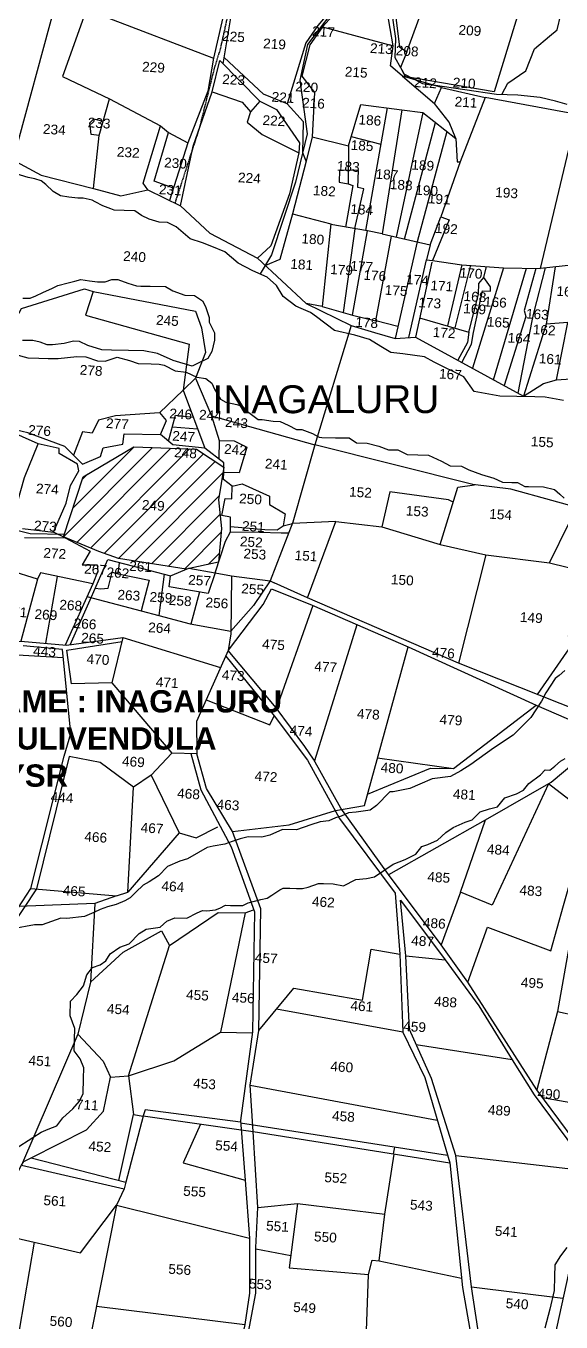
# Model space of a CAD drawing. Header units: inches. Extents: x 198958 to 218693, y 1596361 to 1611769.
# Drawn here: x 205807 to 206793, y 1607558 to 1609945 of the extents above; entities that cross this region are included whole.
import ezdxf

# ---------------------------------------------------------------- set-up
doc = ezdxf.new("R2010")
doc.units = ezdxf.units.IN
doc.header["$LTSCALE"] = 15
doc.header["$MEASUREMENT"] = 0
doc.linetypes.add('ACAD_ISO02W100', pattern=[15, 12, -3])
for name, color, linetype in [('PLOT', 7, 'Continuous'), ('PLOTS', 7, 'Continuous'), ('PLOTS NO', 7, 'Continuous'), ('ROAD', 1, 'Continuous'), ('STREAMS', 4, 'Continuous'), ('STRUCTURE', 5, 'Continuous'), ('TEXT', 1, 'Continuous')]:
    doc.layers.add(name, color=color, linetype=linetype)
doc.styles.get("Standard").update_dxf_attribs({"font": 'arial.ttf'})

msp = doc.modelspace()

# ---------------------------------------------------------------- hatches: boundary and pattern name
at = {"layer": 'ROAD'}
h = msp.add_hatch(dxfattribs=at)
h.set_pattern_fill('ANSI31', color=30, scale=200, angle=0.056305)
h.paths.add_polyline_path([(205912.1, 1609114.6), (206005.8, 1609170), (206121.4, 1609165.5), (206171.5, 1609132.2), (206161.8, 1609072.2), (206167.5, 1609019.6), (206161.9, 1608957.4), (206102.1, 1608944.3), (205977, 1608964.1), (205940.9, 1608977.2), (205876, 1609003.8)])

# ---------------------------------------------------------------- linework, layer by layer
at = {"layer": 'PLOT'}
for points in [[(206170.4, 1609875.1), (206190, 1609993.6), (206216.2, 1610117.3), (206231.9, 1610191.3), (206244.5, 1610250.9), (206251.6, 1610356.9), (206256.1, 1610398.5), (206257.9, 1610483), (206281.2, 1610612.5), (206307.1, 1610716), (206354.2, 1610886.5)], [(206718.8, 1610807.5), (206711.4, 1610788.7), (206621.8, 1610655.3), (206587.2, 1610607.9), (206557.6, 1610536.4), (206512, 1610416), (206476.9, 1610300.3), (206420.2, 1610135.9), (206396.4, 1610064.2), (206365.7, 1609970.7), (206345, 1609946.2), (206322.6, 1609914.1), (206288.3, 1609801.4), (206244.5, 1609819.3), (206172.4, 1609887)], [(206730.1, 1610804.8), (206686.3, 1610739.7), (206641.8, 1610672.1), (206594.1, 1610604.3), (206590.3, 1610593.3), (206518.5, 1610415.4), (206504.6, 1610362.6), (206487.7, 1610299.8), (206473.8, 1610251.6), (206441.4, 1610159.2), (206412, 1610082.1), (206371.7, 1609963.9), (206353.2, 1609943.4), (206330.3, 1609910.6), (206315.3, 1609852.8), (206338.6, 1609822.3), (206334.5, 1609741), (206323.3, 1609696.2), (206316.9, 1609711.7), (206318.2, 1609768.7), (206288.3, 1609801.4)], [(206897.6, 1609883.3), (206965.1, 1610131), (206955.8, 1610143.7), (206789.4, 1610197.9), (206723.9, 1610000.5), (206670.2, 1609823.8), (206501.1, 1609852.4)], [(206201.7, 1610126.3), (206170.4, 1609993.6), (206174.6, 1609982), (206152.5, 1609885.7), (206142.1, 1609825.3), (206105.1, 1609729.9), (206071.3, 1609623.7)], [(206353.2, 1609943.4), (206483.7, 1609908.3), (206472.8, 1609972.3), (206477.9, 1610006.9), (206412, 1610082.1)], [(206414.9, 1610089.7), (206484, 1610013.1), (206487.4, 1610002.8), (206486.8, 1609974.8), (206495.3, 1609906.6), (206509, 1609897.6), (206497, 1609868.9), (206501.9, 1609859.8), (206505.9, 1609852.3)], [(206509, 1609897.6), (206567.6, 1610057), (206725.3, 1610004.7)], [(205783.3, 1609697.8), (205861.3, 1609985.5), (205916.2, 1609970.6), (205874.2, 1609852.3), (205960.4, 1609810.7)], [(205916.2, 1609970.6), (205946.5, 1609964.6), (206152.5, 1609885.7)], [(206501.1, 1609852.4), (206478.5, 1609871.8), (206483.7, 1609908.3)], [(206150.2, 1609824), (206164, 1609881.6), (206238, 1609806.9), (206220.7, 1609786.8)], [(206572.8, 1609831.5), (206501.1, 1609852.4), (206559.7, 1609802.2)], [(206091.4, 1609614), (206115.1, 1609723.8), (206150.2, 1609824), (206205, 1609804.8), (206220.7, 1609786.8), (206214.8, 1609768.1), (206242.4, 1609744.9), (206309.5, 1609711.6), (206292.7, 1609636), (206258, 1609540.4), (206233.6, 1609517.3)], [(206599.1, 1609738), (206586.9, 1609768.2), (206559.7, 1609802.2), (206572.8, 1609831.5), (206653.5, 1609813.5)], [(205584.2, 1609805.4), (205673.8, 1609757.1), (205834.4, 1609670.2), (205931.1, 1609645.9), (205981.6, 1609632.5), (206031.3, 1609643), (206091.4, 1609614), (206145.4, 1609563.6), (206233.6, 1609517.3), (206323.5, 1609433.9), (206406, 1609393.1), (206339.5, 1609173.4)], [(205931.1, 1609645.9), (205941.9, 1609743.2), (205960.4, 1609810.7), (206054.9, 1609760.9)], [(206238, 1609806.9), (206268.4, 1609791.1), (206310.9, 1609729.7), (206309.5, 1609711.6)], [(206401.1, 1609724.1), (206424.1, 1609800.5), (206499.8, 1609790.7), (206538.2, 1609785.7), (206599.1, 1609738), (206601.6, 1609695), (206607, 1609694.9), (206571.7, 1609593.5), (206586.8, 1609588.2), (206556.2, 1609513.1), (206610.5, 1609505.4), (206687.1, 1609499.8), (206755.5, 1609498.3), (206823, 1609782.2), (206653.5, 1609813.5), (206607, 1609694.9)], [(206472.7, 1609794.2), (206432.7, 1609568.1)], [(205941.9, 1609743.2), (205926.6, 1609744.9), (205924.4, 1609766.6), (205931.8, 1609774.3), (205949.1, 1609769.6)], [(206499.8, 1609790.7), (206463.5, 1609562.1), (206436.1, 1609567.5)], [(206538.2, 1609785.7), (206489.4, 1609556.1)], [(206031.3, 1609643), (206023, 1609655.5), (206054.9, 1609760.9), (206069.7, 1609748.7)], [(206078.6, 1609646.4), (206043, 1609659.4), (206069.7, 1609748.7), (206105.1, 1609729.9)], [(206504.7, 1609552.6), (206561.7, 1609767.3)], [(206582.8, 1609750.8), (206527.9, 1609547.3)], [(206334.5, 1609741), (206401.1, 1609724.1), (206401, 1609654.4), (206409.3, 1609651), (206395.8, 1609574.6)], [(206406.4, 1609741.6), (206460.9, 1609727.3)], [(206323.3, 1609696.2), (206298.2, 1609598.9), (206274.5, 1609515.2), (206248.2, 1609503.8)], [(206413.2, 1609572.2), (206429.4, 1609645), (206418.8, 1609647.3), (206419.5, 1609678.8), (206384.6, 1609679.5), (206384.1, 1609657.4), (206401, 1609654.4)], [(206298.2, 1609598.9), (206368.8, 1609580.7), (206353.1, 1609428.2), (206323.5, 1609433.9)], [(206353.1, 1609428.2), (206408.6, 1609412.2), (206436.1, 1609567.5), (206368.8, 1609579.4)], [(206551.7, 1609541.8), (206571.7, 1609593.5)], [(206413.1, 1609571.6), (206391.5, 1609417.2)], [(206408.6, 1609412.2), (206451.9, 1609402), (206480.7, 1609558.1)], [(206463.5, 1609562.1), (206551.7, 1609541.8), (206545.4, 1609514.2), (206556.2, 1609513.1)], [(206527.9, 1609547.3), (206487.3, 1609369.6)], [(206406, 1609393.1), (206449, 1609380.6), (206487.3, 1609369.6), (206524.6, 1609372.1), (206724.1, 1609263.3), (206761, 1609286.8), (206784.7, 1609293.5), (206864.2, 1609299.1), (206927.3, 1609293.4), (206973.8, 1609480.2), (206945.5, 1609492.5), (206840.5, 1609507.8), (206755.5, 1609498.3)], [(206512.5, 1609371.3), (206545.4, 1609514.2)], [(206555.1, 1609510.3), (206524.6, 1609372.1)], [(206610.5, 1609505.4), (206583.6, 1609392.9)], [(206626.1, 1609504.3), (206597.4, 1609388.8)], [(206623, 1609381.4), (206641.3, 1609450.9), (206641.7, 1609470.7), (206651.1, 1609481.9), (206655.5, 1609502.1)], [(206687.1, 1609499.8), (206629.7, 1609314.7)], [(206669, 1609293.3), (206729.4, 1609498.8)], [(206746.9, 1609498.5), (206725, 1609421), (206728.2, 1609409.7), (206688.5, 1609282.7)], [(206713.9, 1609268.8), (206740.2, 1609401.9), (206743, 1609416.1), (206764.5, 1609499.3)], [(206782.3, 1609501.3), (206766, 1609396), (206724.1, 1609263.3)], [(205894.1, 1609154.4), (205878.5, 1609170.2), (205810.2, 1609195.4), (205789.3, 1609200.6), (205766.3, 1609226.1), (205761.2, 1609259.1), (205786.1, 1609401.9), (205654.8, 1609424.8), (205523.2, 1609426.6), (205406.4, 1609478)], [(205786.1, 1609401.9), (205798.4, 1609424.6), (205914.3, 1609460.7), (205930.8, 1609456.1), (205916.3, 1609412.4), (206107.6, 1609358.8), (206096.3, 1609274.2), (206053, 1609232.6), (205971.9, 1609227.1), (205940.5, 1609219.3), (205928.8, 1609194.8), (205910.8, 1609197.4), (205894.1, 1609154.4), (205910.7, 1609137.9), (205943.8, 1609151.9), (205949.2, 1609168.1), (205985.5, 1609174.9), (205987.7, 1609193.7), (206054.6, 1609192.3), (206065.8, 1609218.5), (206053.8, 1609233.4)], [(206610.2, 1609325.4), (206627.9, 1609358.9), (206631.9, 1609380.3), (206648.3, 1609457.2), (206663.1, 1609456.8), (206663.3, 1609464.5), (206651.1, 1609481.9)], [(205930.8, 1609456.1), (206119.4, 1609419.9), (206130.2, 1609388.9), (206137.5, 1609343.5), (206119.3, 1609296.3)], [(206492.3, 1609391.8), (206451.9, 1609402)], [(206532.4, 1609407.8), (206623, 1609381.4), (206620.7, 1609361.9), (206602.9, 1609329.3)], [(206784.7, 1609293.5), (206805.5, 1609399), (206766, 1609396)], [(206096.3, 1609274.2), (206119.3, 1609296.3), (206148.6, 1609226.7), (206339.5, 1609173.4), (206298.7, 1609031.2), (206257.2, 1608923), (206264.4, 1608919.1)], [(206096.3, 1609274.2), (206136.6, 1609167.4)], [(206069.2, 1609180.5), (206082.5, 1609228.5), (206115.1, 1609224.3)], [(206148.6, 1609226.7), (206163.1, 1609181.4), (206162.3, 1609147.7)], [(205779.1, 1609026.3), (205803.9, 1609113.3), (205828.9, 1609175.2), (205771.2, 1609201.2)], [(206077.1, 1609206.6), (206123.2, 1609202.8)], [(205800.1, 1609019.5), (205857.5, 1609012.6), (205880.9, 1609065.9), (205888.5, 1609098.8), (205904.3, 1609125.9), (205901.4, 1609137.8), (205867.8, 1609157.4), (205868, 1609166.9), (205828.9, 1609175.2)], [(206155.4, 1608937.7), (206174.5, 1608996.2), (206183.5, 1609013.6), (206183.6, 1609040.2), (206167.8, 1609043.3), (206173.9, 1609074.4), (206186.1, 1609074.1), (206186.6, 1609097.3), (206171, 1609109.5), (206171.3, 1609123.9), (206171.7, 1609140.5), (206136.6, 1609167.4), (206077.3, 1609173.8), (206054.6, 1609192.3)], [(206163.1, 1609181.4), (206190.4, 1609180.8), (206213.6, 1609169.4), (206199.7, 1609122), (206171.3, 1609122.7)], [(206947.5, 1608942.2), (206884, 1609019.2), (206852, 1609049.9), (206700.8, 1609092.1), (206630.9, 1609100.3), (206339.5, 1609173.4)], [(206186.6, 1609097.3), (206205.5, 1609102), (206256, 1609079.1), (206255.6, 1609063.6), (206284.5, 1609046.4), (206281, 1609024.5), (206297.8, 1609028.7)], [(206594.3, 1609067.9), (206585.5, 1609072.5), (206477.3, 1609087), (206463.1, 1609022.4)], [(206570.6, 1608989.8), (206602.7, 1609095.7), (206633.7, 1609100)], [(206325.8, 1608891.6), (206378.2, 1609032.6), (206297.8, 1609028.7)], [(206378.2, 1609032.6), (206463.1, 1609022.4), (206570.6, 1608989.8), (206654.5, 1608970.9), (206604.1, 1608771.5), (206325.8, 1608891.6)], [(205878.7, 1609002.5), (205857.5, 1609012.6)], [(206183.5, 1609023.3), (206246.8, 1609017.6), (206270, 1609017.1), (206281, 1609024.5)], [(206183.5, 1609013.6), (206237.4, 1609012.4), (206277.3, 1609011.5), (206291.1, 1609011.2)], [(206771.8, 1608955.9), (206808, 1609030), (206877.8, 1609005.3), (206884, 1609019.2)], [(205804.2, 1609003), (205878.7, 1609002.5), (205925.2, 1608977.6), (205910.1, 1608952.7), (205938, 1608952.8), (205939.2, 1608940.9), (205929.7, 1608917.3), (205833.4, 1608937.5), (205828.2, 1608926.3), (205777, 1608941.9)], [(205887.9, 1608805.2), (205927.4, 1608893.4), (205957.6, 1608962.1), (206035.7, 1608941.8), (206073.4, 1608932), (206106.9, 1608946.3), (206155.4, 1608937.7), (206185.9, 1608932.2), (206184.6, 1608825.2), (206179.7, 1608794.9)], [(206654.5, 1608970.9), (206771.8, 1608955.9), (206874.5, 1608930.9), (206806.6, 1608821.4), (206818.9, 1608813.8), (206749.4, 1608713.9)], [(205934.4, 1608909.4), (205944.9, 1608908.1), (205958.1, 1608909.6), (205965.5, 1608939), (205976.8, 1608936.2), (205979.4, 1608956.4)], [(205976.8, 1608936.2), (206033.8, 1608924.4), (206018.9, 1608867.7)], [(206061.6, 1608935.1), (206051.4, 1608859.1)], [(206155.4, 1608937.7), (206142.9, 1608899.9), (206070.8, 1608912.1), (206073.4, 1608932)], [(205828.2, 1608926.3), (205797.5, 1608812.2)], [(205864.3, 1608931), (205842.5, 1608808)], [(205929.7, 1608917.3), (205879.1, 1608804.5)], [(206257.2, 1608923), (206226.2, 1608877.8), (206184.7, 1608830.3)], [(206185.9, 1608932.2), (206257.2, 1608923)], [(207482.7, 1608475), (207261.2, 1608528.7), (207079.9, 1608585.1), (207007.7, 1608599.4), (206865.8, 1608667.7), (206604.1, 1608771.5), (206325.8, 1608891.6), (206264.4, 1608919.1)], [(205919.2, 1608894), (206018.9, 1608867.7), (206051.4, 1608859.1), (206109.6, 1608843.8), (206184.7, 1608830.3)], [(206126.6, 1608902.6), (206110.9, 1608843.4)], [(206179.9, 1608795.3), (206243.9, 1608879.3), (206259.2, 1608908.4), (206334.2, 1608878), (206511.6, 1608801.2), (206747.5, 1608694.3), (207009.9, 1608580.5), (207173.5, 1608532.5), (207225, 1608525.4), (207301.4, 1608499.1), (207419.1, 1608468.8), (207487.9, 1608454)], [(206335.3, 1608877.4), (206268.7, 1608688.5)], [(206416.8, 1608842.2), (206338.4, 1608591.7)], [(205685, 1608787.4), (205736.4, 1608803.6), (205797.5, 1608812.2), (205881.5, 1608804.3), (205985.5, 1608818.4), (205964.8, 1608735.2), (205890.7, 1608733.1), (205881.8, 1608795.3), (205983.8, 1608811.4)], [(205985.5, 1608818.4), (206165.6, 1608763.6)], [(205767.7, 1608282.9), (205815.5, 1608356.4), (205876.8, 1608599.8), (205889.4, 1608641.6), (205873.9, 1608796.4), (205801.5, 1608803.2)], [(206179.7, 1608794.9), (206121, 1608664.2), (206121.9, 1608604.6)], [(207310.7, 1607254), (207237.8, 1607336), (207144.2, 1607441.7), (207041.2, 1607588.9), (206990.6, 1607656.6), (206901.8, 1607770.6), (206856.2, 1607840.4), (206748.4, 1607985.5), (206621.3, 1608184), (206572.1, 1608252.8), (206475.4, 1608382.2), (206387.5, 1608504), (206336.8, 1608594.5), (206321, 1608617.8), (206268.1, 1608689.3), (206179.7, 1608794.9)], [(206377.1, 1608499.7), (206430.6, 1608509.5), (206511.6, 1608801.2)], [(205780.5, 1608787.2), (205875.3, 1608781.9)], [(206174.9, 1608784.2), (206264.5, 1608674.3), (206325.9, 1608592.9), (206385, 1608485.2), (206487.5, 1608347.9), (206495.9, 1608235.6)], [(205964.8, 1608735.2), (206075.7, 1608605.9), (206037.7, 1608564.9), (206005.1, 1608543.2), (205943.6, 1608588.3), (205886.2, 1608599.3), (205826.1, 1608355.6), (205701.8, 1608169.1), (205696.3, 1608160.8), (205644.2, 1608078.8), (205612.3, 1608034.8), (205521.6, 1607885.6), (205445.8, 1607755.2), (205367.2, 1607640.9), (205245.1, 1607464.1)], [(206138.8, 1608703.8), (206256.2, 1608657.7), (206264.5, 1608674.3)], [(206454.9, 1608597.1), (206594.9, 1608577.6), (206747.5, 1608694.3)], [(206475.6, 1608382), (206653.9, 1608483), (206775.3, 1608552.4), (206877.5, 1608638.1)], [(206883.4, 1608635.4), (206844.9, 1608491.3), (206770.2, 1608549.4)], [(206095.4, 1606767.2), (206102.5, 1606906.8), (206127, 1607081), (206156.3, 1607259.8), (206197.4, 1607434.9), (206230.2, 1607610.9), (206230.4, 1607694.9), (206234.2, 1607769), (206225.4, 1607908.5), (206220, 1607993.9), (206236.2, 1608094.9), (206239.8, 1608318.9), (206187.4, 1608461.5), (206139.4, 1608540.5), (206121.9, 1608604.6), (206075.7, 1608605.9)], [(206110.4, 1608604.9), (206129.1, 1608538.3), (206184.9, 1608432.9), (206227.8, 1608313.4), (206224.3, 1608092.6), (206202, 1607929.1), (206211.1, 1607819), (206218.7, 1607712.2), (206218.7, 1607610.7), (206210, 1607553), (206184.1, 1607432.2), (206160.8, 1607328), (206146.1, 1607262.9), (206122.2, 1607141.7), (206100.8, 1607017.7), (206088.5, 1606918.1), (206076.6, 1606749.9)], [(206436.3, 1608530), (206552.5, 1608577.8), (206594.9, 1608577.6)], [(206037.7, 1608564.9), (206089.3, 1608459.1), (206120.7, 1608449.6), (206160.2, 1608469.9)], [(206089.3, 1608459.1), (205994.3, 1608349.8), (206005.1, 1608543.2)], [(206770.2, 1608549.4), (206666.3, 1608325.9), (206608.1, 1608349.8), (206653.9, 1608483)], [(206187.4, 1608461.5), (206292, 1608473.7), (206377.1, 1608499.7)], [(206621.3, 1608184), (206657.4, 1608285.3), (206774.3, 1608241.5), (206797.5, 1608325), (206844.9, 1608491.3)], [(205973.7, 1608342.6), (205933.9, 1608328.7), (205793.7, 1608323)], [(205815.5, 1608356.4), (205973.7, 1608342.6), (205994.3, 1608349.8)], [(206608.1, 1608349.8), (206572.1, 1608252.8)], [(205933.9, 1608328.7), (205925.9, 1608183.9), (205985.7, 1608239.1), (206056.4, 1608278.2), (206071.3, 1608251.3), (206161.2, 1608312), (206211, 1608311.3), (206226.5, 1608316.9)], [(206507, 1608232.5), (206497.1, 1608334.9), (206579.6, 1608224.8)], [(206819.7, 1608317.1), (206786.8, 1608129.9), (206748.4, 1607985.5)], [(206211, 1608311.3), (206165.6, 1608091.6)], [(205995.6, 1608011.2), (206071.3, 1608251.3)], [(206236.2, 1608094.9), (206300.6, 1608172.9), (206426.9, 1608150.6), (206442.9, 1608244.8), (206495.9, 1608235.6), (206501.4, 1608091.5), (206542, 1608008.3), (206588, 1607851)], [(206599.1, 1607864.2), (206554.1, 1608006.3), (206513.6, 1608096.4), (206507, 1608232.5), (206579.6, 1608224.8), (206641.4, 1608140.3), (206703.3, 1608040.7), (206526.3, 1608068.2)], [(205925.9, 1608183.9), (205902.5, 1608087.8), (205949.1, 1608038), (205962.3, 1608008.8)], [(206501.4, 1608091.5), (206268.4, 1608133.9)], [(206786.8, 1608129.9), (206888.2, 1608107.4), (206856.9, 1607953.3), (206759.3, 1607970.8)], [(205902.5, 1608087.8), (205798.4, 1607847)], [(205995.6, 1608011.2), (206079, 1608038.6), (206165.6, 1608091.6), (206224.3, 1608090.7)], [(206703.3, 1608040.7), (206743.4, 1607976), (206847.9, 1607835.4)], [(205816.3, 1607860.4), (205918.4, 1607912), (205949.7, 1607946), (205962.3, 1608008.8), (205995.6, 1608011.2), (206005, 1607940.3)], [(206220, 1607993.9), (206565, 1607929.6)], [(205978.2, 1607818.7), (206005, 1607940.3), (206022.5, 1607937.1), (205991.1, 1607815.4)], [(206202.3, 1607925.6), (206026.6, 1607948.6), (206022.5, 1607937.4)], [(206022.5, 1607937.4), (206203.4, 1607911.8), (206225.4, 1607908.5), (206588, 1607851), (206611.8, 1607621.3), (206645.6, 1607428.2), (206671.5, 1607323.5), (206705.9, 1607203.1), (206774.1, 1607007.3)], [(206128.6, 1607922.4), (206096.7, 1607850.7), (206211.1, 1607819)], [(206584.1, 1607864.3), (206202.4, 1607924.2)], [(205798.4, 1607847), (205802.9, 1607853.7), (205816.3, 1607860.4), (205990.9, 1607815.4), (205987.6, 1607803.4)], [(206234.2, 1607769), (206307.5, 1607776.1), (206468.1, 1607756.6), (206485.7, 1607867.2)], [(206486, 1607879.7), (206484, 1607867.5)], [(206772.6, 1607040.4), (206707.5, 1607240), (206656.7, 1607433.3), (206639.6, 1607546), (206628.1, 1607622.4), (206599.1, 1607864.2), (206847.9, 1607835.4), (206781.5, 1607532.3), (206639.9, 1607543.8)], [(205769.9, 1607792.1), (205798.4, 1607847), (205987.6, 1607803.4), (205973.3, 1607772.8)], [(205646.1, 1607614.3), (205657.8, 1607769.8), (205770.2, 1607793.5), (205757, 1607719.9), (205907.4, 1607685), (205973.3, 1607772.8), (205913.9, 1607473), (205883.2, 1607372.5), (205703.6, 1607405.8)], [(205973.3, 1607772.8), (206218.7, 1607712.2)], [(206307.5, 1607776.1), (206292.1, 1607657.5), (206438.5, 1607645), (206445, 1607671.7), (206457.7, 1607670.3), (206468.1, 1607756.6)], [(205821.8, 1607704.8), (205775.9, 1607434.9), (205699.9, 1607446.4)], [(206230.4, 1607692.3), (206295.1, 1607680.5)], [(206457.7, 1607670.3), (206610, 1607638.8)], [(206197.4, 1607434.9), (206321, 1607414.3), (206430.9, 1607380.4), (206435.1, 1607420.1), (206433.7, 1607524.5), (206438.5, 1607645)], [(206628.1, 1607622.4), (206796.8, 1607602)], [(205936.5, 1607587.2), (206210, 1607553)]]:
    msp.add_lwpolyline(points, dxfattribs=at)
at = {"layer": 'PLOTS', "color": 30}
msp.add_lwpolyline([(205912.1, 1609114.6), (206005.8, 1609170), (206121.4, 1609165.5), (206171.5, 1609132.2), (206161.8, 1609072.2), (206167.5, 1609019.6), (206161.9, 1608957.4), (206102.1, 1608944.3), (205977, 1608964.1), (205940.9, 1608977.2), (205876, 1609003.8)], close=True, dxfattribs=at)
at = {"layer": 'ROAD', "linetype": 'ACAD_ISO02W100', "ltscale": 0.01}
msp.add_lwpolyline([(206081.7, 1609618.7), (206126.8, 1609757.1), (206154.6, 1609868.4), (206165.5, 1609903.3), (206178.2, 1609960.8), (206192.9, 1610055.9), (206214.4, 1610138.4), (206237.7, 1610260.5), (206258.5, 1610525.1), (206348.4, 1610888.1)], dxfattribs=at)
at = {"layer": 'ROAD', "linetype": 'ACAD_ISO02W100'}
msp.add_lwpolyline([(205160.4, 1609239.9), (205197.1, 1609230), (205234.1, 1609209.4), (205362.1, 1609205.3), (205476.3, 1609161), (205667.5, 1609095), (205707.8, 1609052.9), (205779.9, 1609018.9), (205814.4, 1609010.3), (205877.6, 1609008.9)], dxfattribs=at)
at = {"layer": 'STREAMS'}
for points in [[(206726, 1610805.9), (206655.8, 1610701.4), (206589.6, 1610604.6), (206514.5, 1610414.1), (206432.4, 1610150.8), (206368.8, 1609967.2), (206325.5, 1609911.1), (206311.8, 1609845.2), (206325.1, 1609746.5), (206303.4, 1609657.6), (206259.1, 1609523.6), (206238.2, 1609488.3)], [(206411, 1610089.1), (206429.9, 1610067.5), (206461.6, 1610032.3), (206480, 1610012.5), (206482.6, 1610005.1), (206480.1, 1609993.8), (206480.8, 1609972.6), (206487.8, 1609921.9), (206487, 1609886.8), (206497, 1609868.9), (206503.4, 1609857.1), (206537.8, 1609838.9), (206557.4, 1609836)], [(206684.3, 1609818.6), (206695, 1609839.8), (206728.5, 1609862.6), (206744.4, 1609903), (206772, 1609926.3), (206786, 1609938.1), (206792.8, 1609966.1), (206842, 1610021.6)], [(206804.3, 1609800.4), (206783.3, 1609806.7), (206754.9, 1609813.2), (206713.8, 1609817.9), (206674.5, 1609818.8), (206557.4, 1609836)], [(206797.8, 1609255.2), (206763.9, 1609261.5), (206744.9, 1609261.9), (206711.7, 1609262.6), (206680.4, 1609263.3), (206633.1, 1609271.7), (206614.2, 1609298.6), (206559.2, 1609325.6), (206541.3, 1609335.8), (206501.6, 1609340.9), (206479.5, 1609343.8), (206460.8, 1609354.8), (206439.9, 1609367.3), (206412.8, 1609375.7), (206375.4, 1609383.9), (206342.1, 1609409.6), (206331.2, 1609417.4), (206314.2, 1609424.7), (206304.4, 1609429), (206281.2, 1609446.6), (206268.3, 1609467.3), (206251.3, 1609482.7), (206225.1, 1609494), (206197.7, 1609508.4), (206173.3, 1609529.1), (206149.4, 1609539.1), (206132.2, 1609545.8), (206109.4, 1609553), (206083.4, 1609575.3), (206067.8, 1609583.2), (206052.4, 1609583.5), (206033.9, 1609589.1), (206019.7, 1609596.2), (206007.2, 1609604.8), (205987.8, 1609605.3), (205969.4, 1609605.7), (205963.3, 1609608), (205948.3, 1609613.9), (205934.1, 1609621.2), (205928.8, 1609624.1), (205912, 1609627.7), (205902, 1609627.9), (205886, 1609630), (205870.3, 1609632.1), (205856.7, 1609640.4), (205843.3, 1609653.3), (205834.5, 1609659.8), (205823.1, 1609663.7), (205810.9, 1609665.7), (205788.9, 1609673)], [(205800.8, 1609443.9), (205814.5, 1609443.6), (205824.9, 1609448.2), (205838, 1609454.1), (205855.6, 1609462.2), (205865.4, 1609466.8), (205884.7, 1609471.8), (205896.7, 1609475), (205907.8, 1609477.9), (205924.1, 1609475.6), (205938.7, 1609474.1), (205952.9, 1609473.8), (205964.9, 1609478), (205976.1, 1609477.8), (205994.8, 1609471.5), (206010.7, 1609466.3), (206018.2, 1609466.1), (206035.6, 1609465.7), (206063.7, 1609465.1), (206077.2, 1609457.2), (206099.3, 1609449.2), (206117.7, 1609448.7), (206132.4, 1609438.9), (206138, 1609428.2), (206144.5, 1609407.9), (206144.3, 1609399.8), (206154.4, 1609380), (206154.1, 1609366.1), (206149.2, 1609345.2), (206142.3, 1609332.7), (206123, 1609323.4), (206113, 1609318.5), (206077.9, 1609328.6), (206049, 1609341.9), (206023.9, 1609346.9), (205995.5, 1609347.5), (205964.2, 1609348.2), (205946.6, 1609348.6), (205920.8, 1609356.4), (205905.1, 1609364.1), (205894.3, 1609364.3), (205877.3, 1609360), (205855.5, 1609357.6), (205845.7, 1609357.8), (205832.6, 1609362.5), (205819.3, 1609365.6), (205800, 1609366)], [(205785.6, 1609340.6), (205809.9, 1609333.7), (205830.4, 1609333.2), (205847.6, 1609332.8), (205866.1, 1609332.4), (205900.3, 1609336.1), (205917.1, 1609335.7), (205938.7, 1609328.1), (205953, 1609327.8), (205975, 1609335.3), (205997.4, 1609328.8), (206013.7, 1609323.3), (206037.4, 1609322.8), (206052, 1609322.4), (206061.4, 1609320.2), (206081.6, 1609309.8), (206102.3, 1609307.2), (206122, 1609298.5), (206138.3, 1609295.6), (206149.2, 1609287.4), (206154.3, 1609276), (206165.2, 1609257.5), (206175.2, 1609252.1), (206195.5, 1609248), (206206.8, 1609244.3), (206215, 1609235), (206235.1, 1609220.4), (206241.9, 1609220.3), (206262.4, 1609217.1), (206275.5, 1609216.8), (206290, 1609209.6), (206305.7, 1609202.1), (206315.3, 1609201.8), (206334.8, 1609194.5), (206347.4, 1609187.4), (206351.9, 1609187.3), (206377.5, 1609186.7), (206402.4, 1609186.2), (206416.3, 1609177), (206435.5, 1609176.6), (206457.5, 1609170.9), (206475, 1609164.5), (206492.2, 1609164.1), (206509.7, 1609155.7), (206548.8, 1609154.8), (206573.1, 1609143.3), (206588.5, 1609134.9), (206609.8, 1609134.4), (206623.5, 1609127.8), (206646.6, 1609119), (206669.6, 1609112), (206676.3, 1609108.9), (206685.3, 1609104.8), (206702.6, 1609104.4), (206712.9, 1609104.2), (206726.6, 1609096.9), (206733.3, 1609096.7), (206760.7, 1609096.1), (206781.4, 1609091.4), (206791, 1609082.4), (206798.9, 1609075.4)], [(206800.4, 1608757.7), (206789.6, 1608748.4), (206782.4, 1608743.3), (206765.4, 1608716.6), (206757.5, 1608701.1), (206737.5, 1608671.5), (206704.7, 1608639), (206668.9, 1608615), (206627.2, 1608584.5), (206608.2, 1608573.3), (206589.5, 1608562.9), (206555.7, 1608558.5), (206532.6, 1608548.6), (206514.4, 1608540.6), (206483.8, 1608534.1), (206477.4, 1608534.2), (206453.1, 1608509.4), (206441.3, 1608500.9), (206415.2, 1608497), (206401.4, 1608495.6), (206387.8, 1608489.5), (206377.4, 1608486.4), (206365.4, 1608480.9), (206349.4, 1608479.2), (206331.7, 1608473.6), (206305.4, 1608464.5), (206279.6, 1608465.1), (206256.3, 1608454.3), (206241.7, 1608451.1), (206216.2, 1608451.7), (206201.8, 1608448), (206186.9, 1608442.6), (206173.2, 1608437.7), (206151.7, 1608434), (206140.9, 1608432), (206124.9, 1608422.8), (206104.3, 1608411.1), (206090.1, 1608406.8), (206067.7, 1608396.9), (206051.2, 1608379.8), (206034.1, 1608368.5), (206022.7, 1608362.7), (206009.3, 1608349.4), (205998.8, 1608339), (205988.9, 1608333.5), (205972.7, 1608327.1), (205956.8, 1608322.6), (205943.5, 1608317.6), (205931.6, 1608311.9), (205914.6, 1608304.9), (205882.1, 1608301.3), (205871, 1608301.5), (205836.6, 1608289.2), (205822.1, 1608289.5), (205782.4, 1608282.1)], [(205786.5, 1607876.9), (205819.6, 1607897.6), (205834.7, 1607907.7), (205847.3, 1607913.1), (205863.6, 1607918.9), (205874.7, 1607933.8), (205893.2, 1607950.7), (205905.4, 1607964.4), (205912.2, 1607978.6), (205912.8, 1608006.2), (205913.3, 1608025.7), (205906.7, 1608042.7), (205895.6, 1608057.4), (205896.5, 1608098.4), (205888.3, 1608121.5), (205889, 1608148.6), (205900.4, 1608161), (205912.5, 1608177), (205918.9, 1608197.5), (205929.6, 1608210.6), (205943.2, 1608216), (205953.8, 1608223), (205961.8, 1608236), (205979.5, 1608248.4), (205996.8, 1608254.3), (206015.1, 1608273.2), (206028.5, 1608281.4), (206053.9, 1608285.3), (206066.7, 1608296.2), (206081, 1608302.1), (206103.4, 1608301.6), (206122.2, 1608311.6), (206132.3, 1608315.6), (206139.9, 1608315.4), (206156.1, 1608317.1), (206164.4, 1608320.3), (206174.8, 1608325.5), (206184, 1608325.3), (206196.7, 1608325.1), (206206.3, 1608324.8), (206216.5, 1608329.8), (206239.5, 1608336.2), (206251.4, 1608338.5), (206259.9, 1608344), (206274.5, 1608354), (206280.6, 1608357), (206293.3, 1608356.7), (206305.6, 1608356.4), (206316.6, 1608356.2), (206326.8, 1608358.6), (206345.9, 1608365.6), (206355.2, 1608365.4), (206372.8, 1608365), (206392.3, 1608361.1), (206414.8, 1608372.7), (206434.8, 1608374.8), (206449.5, 1608377.9), (206483.6, 1608401.1), (206506, 1608409.6), (206525.7, 1608419.6), (206536.7, 1608433.7), (206547.7, 1608437.2), (206565.3, 1608445.3), (206581, 1608459.6), (206594.6, 1608468.9), (206616.7, 1608478.4), (206629.5, 1608482.6), (206644.3, 1608497.8), (206661.1, 1608503.1), (206676, 1608506.7), (206689.6, 1608523.1), (206710.9, 1608531), (206723.9, 1608537.4), (206733.7, 1608549.9), (206755.1, 1608565.7), (206764, 1608574.6), (206772.7, 1608574.4), (206781.6, 1608581.8), (206792.2, 1608591), (206801, 1608596)], [(206804.1, 1607695.1), (206792.3, 1607679.5), (206781.8, 1607663.3), (206781.3, 1607641.7), (206780.8, 1607615.7), (206772.4, 1607581.7), (206763.3, 1607546.6)]]:
    msp.add_lwpolyline(points, dxfattribs=at)

# ---------------------------------------------------------------- texts
at = {"layer": 'PLOTS', "color": 30}
msp.add_text('INAGALURU', height=51.33, rotation=0.0563, dxfattribs=at).set_placement((206150.7, 1609231.7))
at = {"layer": 'PLOTS NO'}
for s, p in [('217', (206333.8, 1609926.9)), ('209', (206603.7, 1609929.2)), ('225', (206167.8, 1609917.8)), ('219', (206243.5, 1609904.3)), ('213', (206440.6, 1609895.6)), ('208', (206488.1, 1609891.4)), ('229', (206020.3, 1609861.4)), ('215', (206394.1, 1609852.2)), ('223', (206168.1, 1609838.5)), ('220', (206302.9, 1609824.9)), ('212', (206521.9, 1609832.8)), ('210', (206593.2, 1609832.2)), ('221', (206259.2, 1609805.8)), ('216', (206315.3, 1609795.1)), ('211', (206596.6, 1609797)), ('233', (205920.1, 1609758.6)), ('222', (206242.4, 1609763)), ('186', (206419.3, 1609763.9)), ('234', (205837.5, 1609746.7)), ('232', (205973.8, 1609704.7)), ('185', (206404.9, 1609717.1)), ('230', (206060.9, 1609684.8)), ('224', (206197.2, 1609657.4)), ('183', (206379.5, 1609678.7)), ('187', (206450.8, 1609663.8)), ('189', (206516.8, 1609680.8)), ('231', (206051.4, 1609635.5)), ('182', (206335.4, 1609633.6)), ('188', (206477.1, 1609644.8)), ('190', (206524, 1609634.5)), ('191', (206547.2, 1609618.7)), ('193', (206671.4, 1609630.2)), ('184', (206404.3, 1609599.3)), ('192', (206560.3, 1609564.1)), ('180', (206314.1, 1609544.8)), ('240', (205985.4, 1609512.6)), ('181', (206293.6, 1609498.1)), ('177', (206404.2, 1609494.6)), ('179', (206367.1, 1609488.3)), ('176', (206428.4, 1609477.7)), ('174', (206507.1, 1609469.8)), ('170', (206605.8, 1609481.9)), ('175', (206467.7, 1609450.2)), ('171', (206551.9, 1609458.6)), ('160', (206784.3, 1609448.2)), ('173', (206529.7, 1609427.3)), ('168', (206613, 1609438.8)), ('166', (206650.7, 1609428.7)), ('245', (206046, 1609394.9)), ('169', (206612.5, 1609416.2)), ('163', (206728.1, 1609406.5)), ('178', (206413.5, 1609391)), ('172', (206556.2, 1609372.4)), ('165', (206656, 1609391.7)), ('162', (206740.7, 1609377.5)), ('164', (206694.3, 1609362.2)), ('161', (206751.8, 1609324)), ('278', (205905.4, 1609303)), ('167', (206567.8, 1609295.8)), ('277', (205953.8, 1609204.8)), ('246', (206070.6, 1609222.7)), ('244', (206125.3, 1609220.4)), ('243', (206173.5, 1609206.7)), ('276', (205810.3, 1609192.2)), ('247', (206076, 1609181.5)), ('242', (206171.4, 1609157.2)), ('155', (206737.1, 1609171.2)), ('248', (206079.4, 1609151.1)), ('241', (206246.7, 1609130.2)), ('274', (205824.7, 1609084.5)), ('250', (206199.3, 1609066.1)), ('152', (206402, 1609078.5)), ('249', (206019.9, 1609054.3)), ('153', (206506.6, 1609043.6)), ('154', (206660.4, 1609037.6)), ('273', (205821, 1609016.3)), ('251', (206204.5, 1609015.4)), ('272', (205838.3, 1608965.9)), ('252', (206200.7, 1608987)), ('253', (206207.2, 1608964.6)), ('261', (205996.5, 1608941.7)), ('151', (206301.6, 1608961.4)), ('267', (205913.5, 1608936.5)), ('262', (205954.7, 1608930.1)), ('257', (206105.3, 1608916.2)), ('255', (206203.2, 1608900.2)), ('150', (206479.1, 1608917)), ('268', (205867.8, 1608870.4)), ('263', (205974.9, 1608888.8)), ('259', (206034.1, 1608884.8)), ('258', (206069.6, 1608878.8)), ('256', (206137.3, 1608874.6)), ('271', (205766.7, 1608858.2)), ('269', (205822, 1608853)), ('149', (206717, 1608847.6)), ('266', (205894.1, 1608836.2)), ('264', (206031.6, 1608828.6)), ('265', (205908, 1608809.6)), ('443', (205819.6, 1608785.2)), ('475', (206241.6, 1608797.8)), ('476', (206554.9, 1608782.6)), ('470', (205918, 1608770.6)), ('477', (206337.9, 1608757)), ('471', (206045.6, 1608728)), ('473', (206167.3, 1608741.1)), ('478', (206416.5, 1608669.8)), ('479', (206568.8, 1608659.1)), ('474', (206292.4, 1608639)), ('469', (205983.3, 1608582.2)), ('480', (206460.2, 1608570.6)), ('472', (206227.8, 1608554.8)), ('444', (205851.7, 1608516.3)), ('468', (206085, 1608523.1)), ('481', (206593.4, 1608521.8)), ('463', (206157.7, 1608502.6)), ('466', (205913.9, 1608443.3)), ('467', (206017.7, 1608459.8)), ('484', (206656.1, 1608420.1)), ('485', (206546.3, 1608369.3)), ('464', (206056.1, 1608352.4)), ('483', (206716.1, 1608344.6)), ('465', (205874, 1608344)), ('462', (206333.5, 1608323.8)), ('486', (206538.1, 1608284.7)), ('487', (206516.5, 1608251.8)), ('457', (206228.3, 1608220.5)), ('495', (206718.7, 1608174.7)), ('455', (206101.4, 1608152.3)), ('456', (206185.9, 1608147.3)), ('461', (206404.5, 1608131.9)), ('488', (206558.9, 1608139.7)), ('454', (205955.5, 1608126.3)), ('459', (206501.8, 1608094.1)), ('451', (205811, 1608031.1)), ('460', (206367.5, 1608020)), ('453', (206114.4, 1607988.9)), ('490', (206749.5, 1607970.3)), ('711', (205898.2, 1607950.1)), ('489', (206657.9, 1607940)), ('458', (206370.6, 1607928.9)), ('452', (205921.5, 1607873.2)), ('554', (206155.1, 1607874.6)), ('552', (206356.5, 1607815.7)), ('561', (205838.5, 1607773.3)), ('555', (206096.1, 1607790.5)), ('543', (206514.2, 1607765.2)), ('551', (206249, 1607726.4)), ('550', (206337.3, 1607706.6)), ('541', (206670.8, 1607716.9)), ('556', (206068.7, 1607646.8)), ('553', (206217.3, 1607619.8)), ('540', (206690.8, 1607583.6)), ('549', (206298.9, 1607576.5)), ('560', (205849.8, 1607551))]:
    msp.add_text(s, height=18, rotation=356.3896, dxfattribs=at).set_placement(p)
at = {"layer": 'STRUCTURE', "color": 5, "insert": (206706.4, 1607462.5), "char_height": 16, "width": 273.397, "attachment_point": 1, "rotation": 29.2075, "bg_fill": 1, "box_fill_scale": 1.1, "bg_fill_color": 7, "bg_fill_true_color": 16777215, "bg_fill_transparency": 0}
msp.add_mtext('{\\C1;7L MINOR OF PALURU DISTRIBUTORY}', dxfattribs=at)
at = {"layer": 'TEXT', "insert": (205451.4, 1608721.6), "char_height": 41.015, "width": 932.352, "attachment_point": 1}
msp.add_mtext('\\pxql;{\\fArial|b1|i0|c0|p34;\\C1;VILLAGE NAME :\\C5; INAGALURU \\P\\C1;MANDAL : \\C5;PULIVENDULA \\P\\C1;DISTRICT : \\C5;YSR }', dxfattribs=at)

doc.saveas('drawing.dxf')
